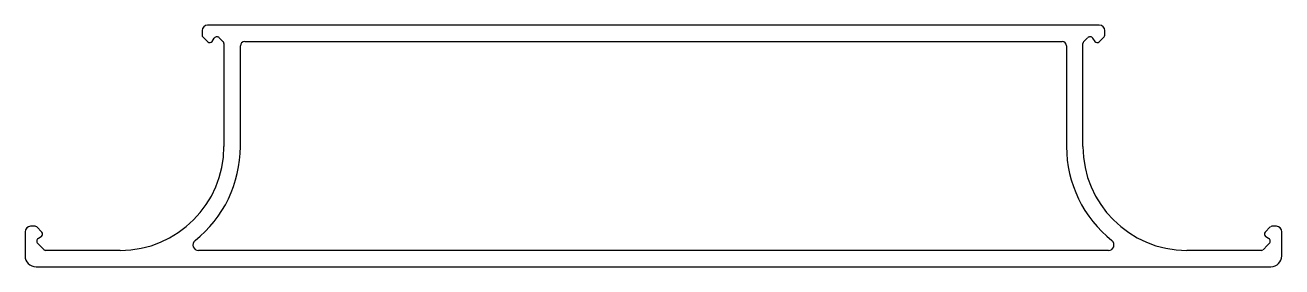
# Model space of a CAD drawing. Extents: x 1958 to 2073, y 1681 to 1703.
import ezdxf

# ---------------------------------------------------------------- set-up
doc = ezdxf.new("R2010")
doc.units = 0
doc.layers.get('0').update_dxf_attribs({"linetype": 'CONTINUOUS'})

msp = doc.modelspace()

# ---------------------------------------------------------------- linework, layer by layer
for p, q in [((2056.52, 1703.36), (1974.92, 1703.36)), ((1974.42, 1702.86), (1974.42, 1702.44)), ((1974.48, 1702.3), (1974.95, 1701.83)), ((1975.33, 1701.87), (1975.53, 1702.16)), ((1975.99, 1702.2), (1976.36, 1701.83)), ((2055.08, 1701.83), (2055.45, 1702.2)), ((2055.91, 1702.16), (2056.12, 1701.87)), ((2056.5, 1701.83), (2056.96, 1702.3)), ((2057.02, 1702.44), (2057.02, 1702.86)), ((1976.42, 1701.69), (1976.42, 1692.26)), ((1977.92, 1692.26), (1977.92, 1701.46)), ((1978.32, 1701.86), (2053.12, 1701.86)), ((2053.52, 1701.46), (2053.52, 1692.26)), ((2055.02, 1692.26), (2055.02, 1701.69)), ((1959.14, 1684.96), (1958.72, 1684.96)), ((1959.75, 1684.43), (1959.28, 1684.9)), ((2072.16, 1684.9), (2071.7, 1684.43)), ((2072.72, 1684.96), (2072.31, 1684.96)), ((1958.22, 1684.46), (1958.22, 1682.26)), ((1959.42, 1683.84), (1959.71, 1684.05)), ((2071.73, 1684.05), (2072.03, 1683.84)), ((2073.22, 1682.26), (2073.22, 1684.46)), ((1959.53, 1683.23), (1959.38, 1683.39)), ((1959.95, 1682.81), (1959.53, 1683.23)), ((1966.92, 1682.76), (1960.09, 1682.76)), ((2057.36, 1682.76), (1974.08, 1682.76)), ((2071.35, 1682.76), (2064.52, 1682.76)), ((2071.91, 1683.23), (2071.5, 1682.81)), ((2072.07, 1683.39), (2071.91, 1683.23)), ((1959.22, 1681.26), (2072.22, 1681.26))]:
    msp.add_line(p, q)
for centre, radius, start, end in [((1974.92, 1702.86), 0.5, 90, 180), ((2056.52, 1702.86), 0.5, 0, 90), ((1974.62, 1702.44), 0.2, 180, 225), ((1975.78, 1701.99), 0.3, 45, 145), ((2055.67, 1701.99), 0.3, 35, 135), ((2056.82, 1702.44), 0.2, 315, 0), ((1975.12, 1702.01), 0.25, 225, 325), ((1976.22, 1701.69), 0.2, 0, 45), ((1978.32, 1701.46), 0.4, 90, 180), ((2053.12, 1701.46), 0.4, 0, 90), ((2055.22, 1701.69), 0.2, 135, 180), ((2056.32, 1702.01), 0.25, 215, 315), ((1966.92, 1692.26), 9.5, 270, 0), ((1966.92, 1692.26), 11, 308.5, 360), ((2064.52, 1692.26), 11, 180, 231.5), ((2064.52, 1692.26), 9.5, 180, 270), ((1958.72, 1684.46), 0.5, 90, 180), ((1959.14, 1684.76), 0.2, 45, 90), ((2072.31, 1684.76), 0.2, 90, 135), ((2072.72, 1684.46), 0.5, 0, 90), ((1959.59, 1683.6), 0.3, 125, 225), ((1959.57, 1684.25), 0.25, 305, 45), ((1974.08, 1683.26), 0.5, 128.5, 270), ((2057.36, 1683.26), 0.5, 270, 51.5), ((2071.88, 1684.25), 0.25, 135, 235), ((2071.86, 1683.6), 0.3, 315, 55), ((1960.09, 1682.96), 0.2, 225, 270), ((2071.35, 1682.96), 0.2, 270, 315), ((1959.22, 1682.26), 1, 180, 270), ((2072.22, 1682.26), 1, 270, 0)]:
    msp.add_arc(centre, radius, start, end)

doc.saveas('drawing.dxf')
